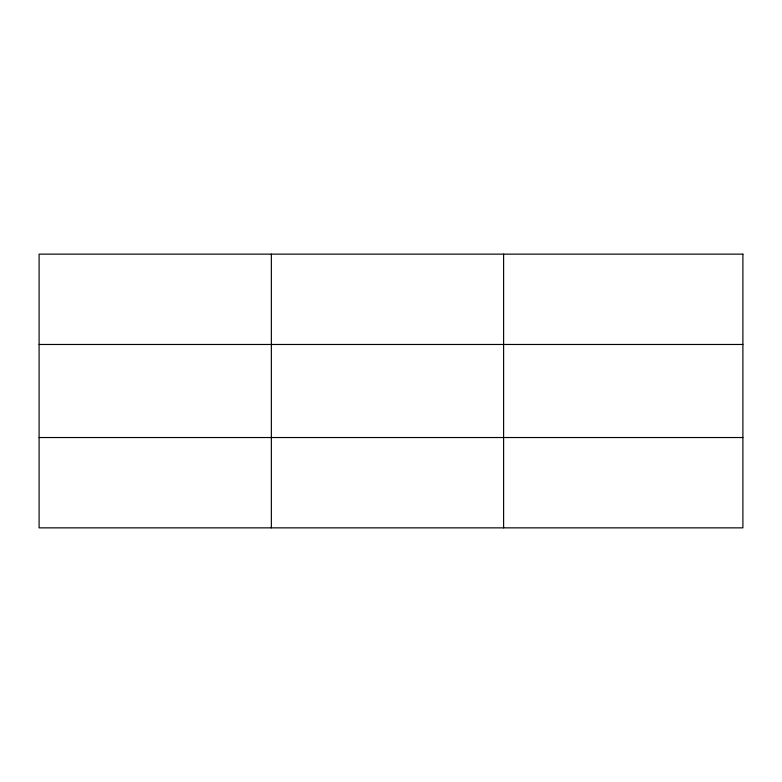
<?xml version="1.0" encoding="UTF-8"?>
<svg xmlns="http://www.w3.org/2000/svg" width="782" height="782" viewBox="0 0 782 782"><rect width="100%" height="100%" fill="white"/><g stroke="black" fill="none" stroke-linecap="round" stroke-linejoin="round"><path stroke-width="1.17" d="M271.354 254.14L271.354 527.86M503.608 254.14L503.608 527.86M39.1 344.471L742.9 344.471M39.1 437.529L742.9 437.529M742.9 254.14L742.9 527.86L39.1 527.86L39.1 254.14L742.9 254.14"/></g></svg>
